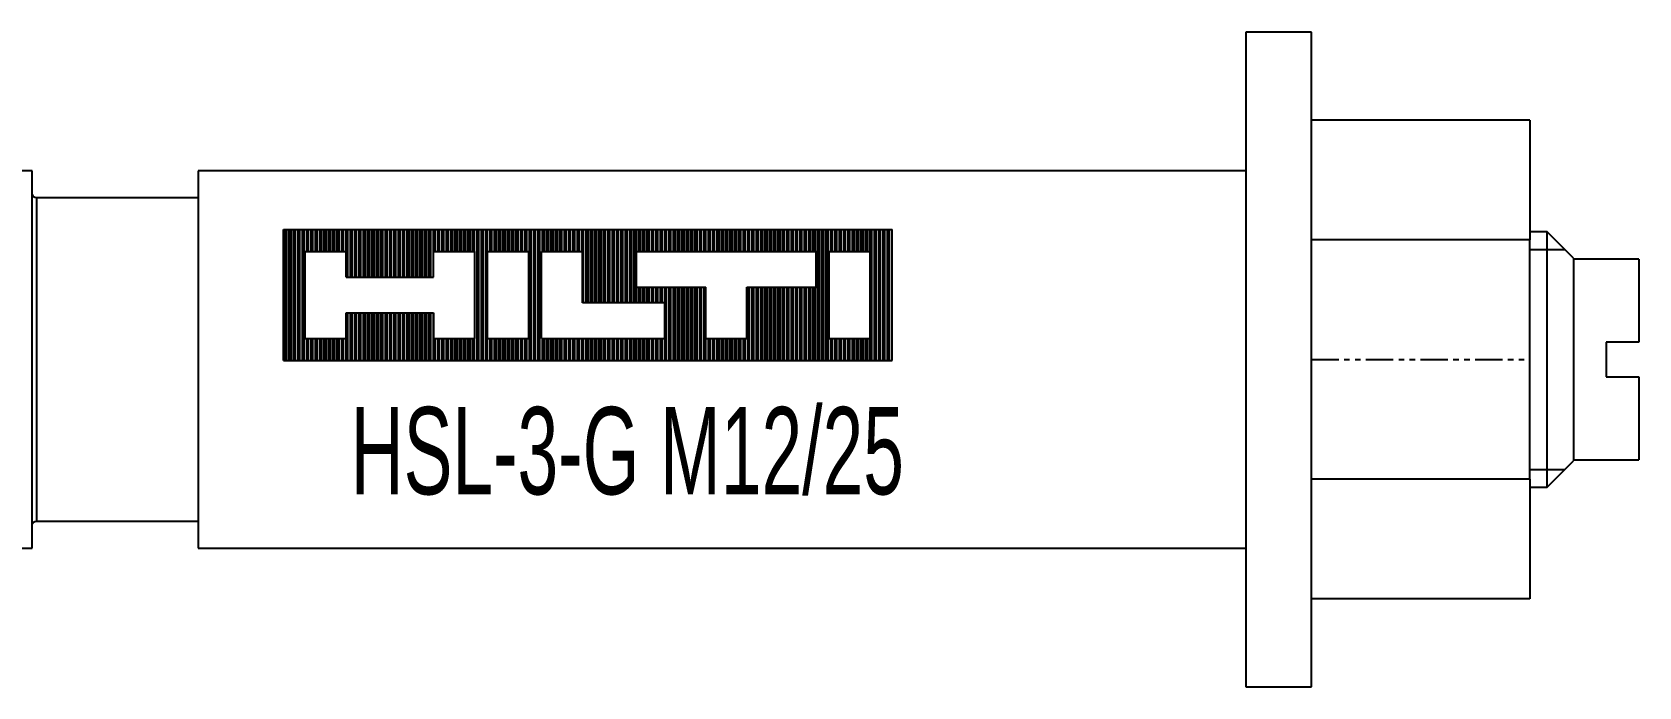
# Model space of a CAD drawing. Header units: millimetres. Extents: x 296 to 4896, y 152 to 3333.
# Drawn here: x 2902.3 to 2975.9, y 1424.3 to 1454.3 of the extents above; entities that cross this region are included whole.
import ezdxf
from ezdxf.enums import TextEntityAlignment as Align

# ---------------------------------------------------------------- set-up
doc = ezdxf.new("R2010")
doc.units = ezdxf.units.MM
doc.linetypes.add('DASHED', pattern=[0.25, 0.15625, -0.09375])
doc.linetypes.add('PHANTOM', pattern=[2.5, 1.25, -0.25, 0.25, -0.25, 0.25, -0.25])
for name, color, linetype in [('1', 1, 'DASHED'), ('10', 1, 'Continuous'), ('150', 7, 'Continuous'), ('3', 4, 'Continuous')]:
    doc.layers.add(name, color=color, linetype=linetype)
doc.styles.get("Standard").update_dxf_attribs({"font": 'arial.ttf'})

# ---------------------------------------------------------------- blocks, each defined once
blk = doc.blocks.new('HSL-3-G M12-25')
at = {"layer": '1', "color": 3, "linetype": 'Continuous'}
for p, q in [((0, 15), (-3, 15)), ((-3, 15), (-3, -15)), ((0, 0), (0, 15)), ((-58.6, 8.65), (-65.3, 8.65)), ((-58.6, 0), (-58.6, 8.65)), ((-30, 8.65), (-51, 8.65)), ((-51, 8.65), (-51, -8.65)), ((-3, 8.65), (-30, 8.65)), ((-51, 7.4), (-58.4, 7.4)), ((10.8, 5.851), (9.998, 5.851)), ((12, 4.65), (10.8, 5.851)), ((10.8, 0), (10.8, 5.851)), ((9.998, 5.036), (11.613, 5.036)), ((12, 4.65), (12, -4.65)), ((15, 4.6), (12, 4.6)), ((15, 4.6), (15, 0.8)), ((15, 0.8), (13.5, 0.8)), ((13.5, 0.8), (13.5, -0.8)), ((-58.6, -8.65), (-58.6, 0)), ((0, -15), (0, 0)), ((10.8, -5.851), (10.8, 0)), ((13.5, -0.8), (15, -0.8)), ((15, -0.8), (15, -4.6)), ((9.998, -5.036), (11.613, -5.036)), ((10.8, -5.851), (12, -4.65)), ((12, -4.6), (15, -4.6)), ((9.998, -5.851), (10.8, -5.851)), ((-58.4, -7.4), (-51, -7.4)), ((-65.3, -8.65), (-58.6, -8.65)), ((-51, -8.65), (-30, -8.65)), ((-30, -8.65), (-3, -8.65)), ((-3, -15), (0, -15))]:
    blk.add_line(p, q, dxfattribs=at)
at = {"layer": '1', "color": 1, "linetype": 'Continuous'}
blk.add_line((-58.4, 7.4), (-58.4, -7.4), dxfattribs=at)
at = {"layer": '1', "color": 3, "linetype": 'Continuous', "extrusion": (0, 0, -1)}
for centre, start, end in [((58.4, 7.6), 270, 0), ((58.4, -7.6), 0, 90)]:
    blk.add_arc(centre, 0.2, start, end, dxfattribs=at)
at = {"layer": '10'}
for p, q in [((-47.09, -0.045), (-47.09, 5.955)), ((-47.09, 5.955), (-19.208, 5.955)), ((-47.036, 5.955), (-47.036, -0.045)), ((-46.936, -0.045), (-46.936, 5.955)), ((-46.836, 5.955), (-46.836, -0.045)), ((-46.736, -0.045), (-46.736, 5.955)), ((-46.636, 5.955), (-46.636, -0.045)), ((-46.536, -0.045), (-46.536, 5.955)), ((-46.436, 5.955), (-46.436, -0.045)), ((-46.336, -0.045), (-46.336, 5.955)), ((-46.236, 5.955), (-46.236, -0.045)), ((-46.136, -0.045), (-46.136, 5.955)), ((-46.036, 5.955), (-46.036, 4.955)), ((-45.936, 4.955), (-45.936, 5.955)), ((-45.836, 5.955), (-45.836, 4.955)), ((-45.736, 4.955), (-45.736, 5.955)), ((-45.636, 5.955), (-45.636, 4.955)), ((-45.536, 4.955), (-45.536, 5.955)), ((-45.436, 5.955), (-45.436, 4.955)), ((-45.336, 4.955), (-45.336, 5.955)), ((-45.236, 5.955), (-45.236, 4.955)), ((-45.136, 4.955), (-45.136, 5.955)), ((-45.036, 5.955), (-45.036, 4.955)), ((-44.936, 4.955), (-44.936, 5.955)), ((-44.836, 5.955), (-44.836, 4.955)), ((-44.736, 4.955), (-44.736, 5.955)), ((-44.636, 5.955), (-44.636, 4.955)), ((-44.536, 4.955), (-44.536, 5.955)), ((-44.436, 5.955), (-44.436, 4.955)), ((-44.336, 4.955), (-44.336, 5.955)), ((-44.236, 5.955), (-44.236, 4.955)), ((-44.136, 3.778), (-44.136, 5.955)), ((-44.036, 5.955), (-44.036, 3.778)), ((-43.936, 3.778), (-43.936, 5.955)), ((-43.836, 5.955), (-43.836, 3.778)), ((-43.736, 3.778), (-43.736, 5.955)), ((-43.636, 5.955), (-43.636, 3.778)), ((-43.536, 3.778), (-43.536, 5.955)), ((-43.436, 5.955), (-43.436, 3.778)), ((-43.336, 3.778), (-43.336, 5.955)), ((-43.236, 5.955), (-43.236, 3.778)), ((-43.136, 3.778), (-43.136, 5.955)), ((-43.036, 5.955), (-43.036, 3.778)), ((-42.936, 3.778), (-42.936, 5.955)), ((-42.836, 5.955), (-42.836, 3.778)), ((-42.736, 3.778), (-42.736, 5.955)), ((-42.636, 5.955), (-42.636, 3.778)), ((-42.536, 3.778), (-42.536, 5.955)), ((-42.436, 5.955), (-42.436, 3.778)), ((-42.336, 3.778), (-42.336, 5.955)), ((-42.236, 5.955), (-42.236, 3.778)), ((-42.136, 3.778), (-42.136, 5.955)), ((-42.036, 5.955), (-42.036, 3.778)), ((-41.936, 3.778), (-41.936, 5.955)), ((-41.836, 5.955), (-41.836, 3.778)), ((-41.736, 3.778), (-41.736, 5.955)), ((-41.636, 5.955), (-41.636, 3.778)), ((-41.536, 3.778), (-41.536, 5.955)), ((-41.436, 5.955), (-41.436, 3.778)), ((-41.336, 3.778), (-41.336, 5.955)), ((-41.236, 5.955), (-41.236, 3.778)), ((-41.136, 3.778), (-41.136, 5.955)), ((-41.036, 5.955), (-41.036, 3.778)), ((-40.936, 3.778), (-40.936, 5.955)), ((-40.836, 5.955), (-40.836, 3.778)), ((-40.736, 3.778), (-40.736, 5.955)), ((-40.636, 5.955), (-40.636, 3.778)), ((-40.536, 3.778), (-40.536, 5.955)), ((-40.436, 5.955), (-40.436, 3.778)), ((-40.336, 3.778), (-40.336, 5.955)), ((-40.236, 5.955), (-40.236, 3.778)), ((-40.136, 4.955), (-40.136, 5.955)), ((-40.036, 5.955), (-40.036, 4.955)), ((-39.936, 4.955), (-39.936, 5.955)), ((-39.836, 5.955), (-39.836, 4.955)), ((-39.736, 4.955), (-39.736, 5.955)), ((-39.636, 5.955), (-39.636, 4.955)), ((-39.536, 4.955), (-39.536, 5.955)), ((-39.436, 5.955), (-39.436, 4.955)), ((-39.336, 4.955), (-39.336, 5.955)), ((-39.236, 5.955), (-39.236, 4.955)), ((-39.136, 4.955), (-39.136, 5.955)), ((-39.036, 5.955), (-39.036, 4.955)), ((-38.936, 4.955), (-38.936, 5.955)), ((-38.836, 5.955), (-38.836, 4.955)), ((-38.736, 4.955), (-38.736, 5.955)), ((-38.636, 5.955), (-38.636, 4.955)), ((-38.536, 4.955), (-38.536, 5.955)), ((-38.436, 5.955), (-38.436, 4.955)), ((-38.336, 4.955), (-38.336, 5.955)), ((-38.236, 5.955), (-38.236, -0.045)), ((-38.136, -0.045), (-38.136, 5.955)), ((-38.036, 5.955), (-38.036, -0.045)), ((-37.936, -0.045), (-37.936, 5.955)), ((-37.836, 5.955), (-37.836, -0.045)), ((-37.736, 4.955), (-37.736, 5.955)), ((-37.636, 5.955), (-37.636, 4.955)), ((-37.536, 4.955), (-37.536, 5.955)), ((-37.436, 5.955), (-37.436, 4.955)), ((-37.336, 4.955), (-37.336, 5.955)), ((-37.236, 5.955), (-37.236, 4.955)), ((-37.136, 4.955), (-37.136, 5.955)), ((-37.036, 5.955), (-37.036, 4.955)), ((-36.936, 4.955), (-36.936, 5.955)), ((-36.836, 5.955), (-36.836, 4.955)), ((-36.736, 4.955), (-36.736, 5.955)), ((-36.636, 5.955), (-36.636, 4.955)), ((-36.536, 4.955), (-36.536, 5.955)), ((-36.436, 5.955), (-36.436, 4.955)), ((-36.336, 4.955), (-36.336, 5.955)), ((-36.236, 5.955), (-36.236, 4.955)), ((-36.136, 4.955), (-36.136, 5.955)), ((-36.036, 5.955), (-36.036, 4.955)), ((-35.936, 4.955), (-35.936, 5.955)), ((-35.836, 5.955), (-35.836, -0.045)), ((-35.736, -0.045), (-35.736, 5.955)), ((-35.636, 5.955), (-35.636, -0.045)), ((-35.536, -0.045), (-35.536, 5.955)), ((-35.436, 5.955), (-35.436, -0.045)), ((-35.336, -0.045), (-35.336, 5.955)), ((-35.236, 5.955), (-35.236, 4.955)), ((-35.136, 4.955), (-35.136, 5.955)), ((-35.036, 5.955), (-35.036, 4.955)), ((-34.936, 4.955), (-34.936, 5.955)), ((-34.836, 5.955), (-34.836, 4.955)), ((-34.736, 4.955), (-34.736, 5.955)), ((-34.636, 5.955), (-34.636, 4.955)), ((-34.536, 4.955), (-34.536, 5.955)), ((-34.436, 5.955), (-34.436, 4.955)), ((-34.336, 4.955), (-34.336, 5.955)), ((-34.236, 5.955), (-34.236, 4.955)), ((-34.136, 4.955), (-34.136, 5.955)), ((-34.036, 5.955), (-34.036, 4.955)), ((-33.936, 4.955), (-33.936, 5.955)), ((-33.836, 5.955), (-33.836, 4.955)), ((-33.736, 4.955), (-33.736, 5.955)), ((-33.636, 5.955), (-33.636, 4.955)), ((-33.536, 4.955), (-33.536, 5.955)), ((-33.436, 5.955), (-33.436, 4.955)), ((-33.336, 2.602), (-33.336, 5.955)), ((-33.236, 5.955), (-33.236, 2.602)), ((-33.136, 2.602), (-33.136, 5.955)), ((-33.036, 5.955), (-33.036, 2.602)), ((-32.936, 2.602), (-32.936, 5.955)), ((-32.836, 5.955), (-32.836, 2.602)), ((-32.736, 2.602), (-32.736, 5.955)), ((-32.636, 5.955), (-32.636, 2.602)), ((-32.536, 2.602), (-32.536, 5.955)), ((-32.436, 5.955), (-32.436, 2.602)), ((-32.336, 2.602), (-32.336, 5.955)), ((-32.236, 5.955), (-32.236, 2.602)), ((-32.136, 2.602), (-32.136, 5.955)), ((-32.036, 5.955), (-32.036, 2.602)), ((-31.936, 2.602), (-31.936, 5.955)), ((-31.836, 5.955), (-31.836, 2.602)), ((-31.736, 2.602), (-31.736, 5.955)), ((-31.636, 5.955), (-31.636, 2.602)), ((-31.536, 2.602), (-31.536, 5.955)), ((-31.436, 5.955), (-31.436, 2.602)), ((-31.336, 2.602), (-31.336, 5.955)), ((-31.236, 5.955), (-31.236, 2.602)), ((-31.136, 2.602), (-31.136, 5.955)), ((-31.036, 5.955), (-31.036, 2.602)), ((-30.936, 2.602), (-30.936, 5.955)), ((-30.836, 5.955), (-30.836, 4.955)), ((-30.736, 4.955), (-30.736, 5.955)), ((-30.636, 5.955), (-30.636, 4.955)), ((-30.536, 4.955), (-30.536, 5.955)), ((-30.436, 5.955), (-30.436, 4.955)), ((-30.336, 4.955), (-30.336, 5.955)), ((-30.236, 5.955), (-30.236, 4.955)), ((-30.136, 4.955), (-30.136, 5.955)), ((-30.036, 5.955), (-30.036, 4.955)), ((-29.936, 4.955), (-29.936, 5.955)), ((-29.836, 5.955), (-29.836, 4.955)), ((-29.736, 4.955), (-29.736, 5.955)), ((-29.636, 5.955), (-29.636, 4.955)), ((-29.536, 4.955), (-29.536, 5.955)), ((-29.436, 5.955), (-29.436, 4.955)), ((-29.336, 4.955), (-29.336, 5.955)), ((-29.236, 5.955), (-29.236, 4.955)), ((-29.136, 4.955), (-29.136, 5.955)), ((-29.036, 5.955), (-29.036, 4.955)), ((-28.936, 4.955), (-28.936, 5.955)), ((-28.836, 5.955), (-28.836, 4.955)), ((-28.736, 4.955), (-28.736, 5.955)), ((-28.636, 5.955), (-28.636, 4.955)), ((-28.536, 4.955), (-28.536, 5.955)), ((-28.436, 5.955), (-28.436, 4.955)), ((-28.336, 4.955), (-28.336, 5.955)), ((-28.236, 5.955), (-28.236, 4.955)), ((-28.136, 4.955), (-28.136, 5.955)), ((-28.036, 5.955), (-28.036, 4.955)), ((-27.936, 4.955), (-27.936, 5.955)), ((-27.836, 5.955), (-27.836, 4.955)), ((-27.736, 4.955), (-27.736, 5.955)), ((-27.636, 5.955), (-27.636, 4.955)), ((-27.536, 4.955), (-27.536, 5.955)), ((-27.436, 5.955), (-27.436, 4.955)), ((-27.336, 4.955), (-27.336, 5.955)), ((-27.236, 5.955), (-27.236, 4.955)), ((-27.136, 4.955), (-27.136, 5.955)), ((-27.036, 5.955), (-27.036, 4.955)), ((-26.936, 4.955), (-26.936, 5.955)), ((-26.836, 5.955), (-26.836, 4.955)), ((-26.736, 4.955), (-26.736, 5.955)), ((-26.636, 5.955), (-26.636, 4.955)), ((-26.536, 4.955), (-26.536, 5.955)), ((-26.436, 5.955), (-26.436, 4.955)), ((-26.336, 4.955), (-26.336, 5.955)), ((-26.236, 5.955), (-26.236, 4.955)), ((-26.136, 4.955), (-26.136, 5.955)), ((-26.036, 5.955), (-26.036, 4.955)), ((-25.936, 4.955), (-25.936, 5.955)), ((-25.836, 5.955), (-25.836, 4.955)), ((-25.736, 4.955), (-25.736, 5.955)), ((-25.636, 5.955), (-25.636, 4.955)), ((-25.536, 4.955), (-25.536, 5.955)), ((-25.436, 5.955), (-25.436, 4.955)), ((-25.336, 4.955), (-25.336, 5.955)), ((-25.236, 5.955), (-25.236, 4.955)), ((-25.136, 4.955), (-25.136, 5.955)), ((-25.036, 5.955), (-25.036, 4.955)), ((-24.936, 4.955), (-24.936, 5.955)), ((-24.836, 5.955), (-24.836, 4.955)), ((-24.736, 4.955), (-24.736, 5.955)), ((-24.636, 5.955), (-24.636, 4.955)), ((-24.536, 4.955), (-24.536, 5.955)), ((-24.436, 5.955), (-24.436, 4.955)), ((-24.336, 4.955), (-24.336, 5.955)), ((-24.236, 5.955), (-24.236, 4.955)), ((-24.136, 4.955), (-24.136, 5.955)), ((-24.036, 5.955), (-24.036, 4.955)), ((-23.936, 4.955), (-23.936, 5.955)), ((-23.836, 5.955), (-23.836, 4.955)), ((-23.736, 4.955), (-23.736, 5.955)), ((-23.636, 5.955), (-23.636, 4.955)), ((-23.536, 4.955), (-23.536, 5.955)), ((-23.436, 5.955), (-23.436, 4.955)), ((-23.336, 4.955), (-23.336, 5.955)), ((-23.236, 5.955), (-23.236, 4.955)), ((-23.136, 4.955), (-23.136, 5.955)), ((-23.036, 5.955), (-23.036, 4.955)), ((-22.936, 4.955), (-22.936, 5.955)), ((-22.836, 5.955), (-22.836, 4.955)), ((-22.736, 4.955), (-22.736, 5.955)), ((-22.636, 5.955), (-22.636, -0.045)), ((-22.536, -0.045), (-22.536, 5.955)), ((-22.436, 5.955), (-22.436, -0.045)), ((-22.336, -0.045), (-22.336, 5.955)), ((-22.236, 5.955), (-22.236, -0.045)), ((-22.136, -0.045), (-22.136, 5.955)), ((-22.036, 5.955), (-22.036, 4.955)), ((-21.936, 4.955), (-21.936, 5.955)), ((-21.836, 5.955), (-21.836, 4.955)), ((-21.736, 4.955), (-21.736, 5.955)), ((-21.636, 5.955), (-21.636, 4.955)), ((-21.536, 4.955), (-21.536, 5.955)), ((-21.436, 5.955), (-21.436, 4.955)), ((-21.336, 4.955), (-21.336, 5.955)), ((-21.236, 5.955), (-21.236, 4.955)), ((-21.136, 4.955), (-21.136, 5.955)), ((-21.036, 5.955), (-21.036, 4.955)), ((-20.936, 4.955), (-20.936, 5.955)), ((-20.836, 5.955), (-20.836, 4.955)), ((-20.736, 4.955), (-20.736, 5.955)), ((-20.636, 5.955), (-20.636, 4.955)), ((-20.536, 4.955), (-20.536, 5.955)), ((-20.436, 5.955), (-20.436, 4.955)), ((-20.336, 4.955), (-20.336, 5.955)), ((-20.236, 5.955), (-20.236, 4.955)), ((-20.136, -0.045), (-20.136, 5.955)), ((-20.036, 5.955), (-20.036, -0.045)), ((-19.936, -0.045), (-19.936, 5.955)), ((-19.836, 5.955), (-19.836, -0.045)), ((-19.736, -0.045), (-19.736, 5.955)), ((-19.636, 5.955), (-19.636, -0.045)), ((-19.536, -0.045), (-19.536, 5.955)), ((-19.436, 5.955), (-19.436, -0.045)), ((-19.336, -0.045), (-19.336, 5.955)), ((-19.236, 5.955), (-19.236, -0.045)), ((-19.208, -0.045), (-19.208, 5.955)), ((-46.09, 0.955), (-46.09, 4.955)), ((-46.09, 4.955), (-44.208, 4.955)), ((-44.208, 3.778), (-44.208, 4.955)), ((-40.208, 4.955), (-38.326, 4.955)), ((-40.208, 3.778), (-40.208, 4.955)), ((-38.326, 0.955), (-38.326, 4.955)), ((-37.737, 4.955), (-35.855, 4.955)), ((-37.737, 0.955), (-37.737, 4.955)), ((-35.855, 0.955), (-35.855, 4.955)), ((-35.267, 4.955), (-33.384, 4.955)), ((-35.267, 0.955), (-35.267, 4.955)), ((-33.384, 2.602), (-33.384, 4.955)), ((-30.914, 4.955), (-22.678, 4.955)), ((-30.914, 3.308), (-30.914, 4.955)), ((-22.678, 3.308), (-22.678, 4.955)), ((-22.09, 4.955), (-20.208, 4.955)), ((-22.09, 0.955), (-22.09, 4.955)), ((-20.208, 0.955), (-20.208, 4.955)), ((-44.208, 3.778), (-40.208, 3.778)), ((-30.914, 3.308), (-27.737, 3.308)), ((-30.836, 3.308), (-30.836, 2.602)), ((-30.736, 2.602), (-30.736, 3.308)), ((-30.636, 3.308), (-30.636, 2.602)), ((-30.536, 2.602), (-30.536, 3.308)), ((-30.436, 3.308), (-30.436, 2.602)), ((-30.336, 2.602), (-30.336, 3.308)), ((-30.236, 3.308), (-30.236, 2.602)), ((-30.136, 2.602), (-30.136, 3.308)), ((-30.036, 3.308), (-30.036, 2.602)), ((-29.936, 2.602), (-29.936, 3.308)), ((-29.836, 3.308), (-29.836, 2.602)), ((-29.736, 2.602), (-29.736, 3.308)), ((-29.636, 3.308), (-29.636, 2.602)), ((-29.536, -0.045), (-29.536, 3.308)), ((-29.436, 3.308), (-29.436, -0.045)), ((-29.336, -0.045), (-29.336, 3.308)), ((-29.236, 3.308), (-29.236, -0.045)), ((-29.136, -0.045), (-29.136, 3.308)), ((-29.036, 3.308), (-29.036, -0.045)), ((-28.936, -0.045), (-28.936, 3.308)), ((-28.836, 3.308), (-28.836, -0.045)), ((-28.736, -0.045), (-28.736, 3.308)), ((-28.636, 3.308), (-28.636, -0.045)), ((-28.536, -0.045), (-28.536, 3.308)), ((-28.436, 3.308), (-28.436, -0.045)), ((-28.336, -0.045), (-28.336, 3.308)), ((-28.236, 3.308), (-28.236, -0.045)), ((-28.136, -0.045), (-28.136, 3.308)), ((-28.036, 3.308), (-28.036, -0.045)), ((-27.936, -0.045), (-27.936, 3.308)), ((-27.836, 3.308), (-27.836, -0.045)), ((-27.737, 0.955), (-27.737, 3.308)), ((-25.855, 0.955), (-25.855, 3.308)), ((-25.855, 3.308), (-22.678, 3.308)), ((-25.836, 3.308), (-25.836, -0.045)), ((-25.736, -0.045), (-25.736, 3.308)), ((-25.636, 3.308), (-25.636, -0.045)), ((-25.536, -0.045), (-25.536, 3.308)), ((-25.436, 3.308), (-25.436, -0.045)), ((-25.336, -0.045), (-25.336, 3.308)), ((-25.236, 3.308), (-25.236, -0.045)), ((-25.136, -0.045), (-25.136, 3.308)), ((-25.036, 3.308), (-25.036, -0.045)), ((-24.936, -0.045), (-24.936, 3.308)), ((-24.836, 3.308), (-24.836, -0.045)), ((-24.736, -0.045), (-24.736, 3.308)), ((-24.636, 3.308), (-24.636, -0.045)), ((-24.536, -0.045), (-24.536, 3.308)), ((-24.436, 3.308), (-24.436, -0.045)), ((-24.336, -0.045), (-24.336, 3.308)), ((-24.236, 3.308), (-24.236, -0.045)), ((-24.136, -0.045), (-24.136, 3.308)), ((-24.036, 3.308), (-24.036, -0.045)), ((-23.936, -0.045), (-23.936, 3.308)), ((-23.836, 3.308), (-23.836, -0.045)), ((-23.736, -0.045), (-23.736, 3.308)), ((-23.636, 3.308), (-23.636, -0.045)), ((-23.536, -0.045), (-23.536, 3.308)), ((-23.436, 3.308), (-23.436, -0.045)), ((-23.336, -0.045), (-23.336, 3.308)), ((-23.236, 3.308), (-23.236, -0.045)), ((-23.136, -0.045), (-23.136, 3.308)), ((-23.036, 3.308), (-23.036, -0.045)), ((-22.936, -0.045), (-22.936, 3.308)), ((-22.836, 3.308), (-22.836, -0.045)), ((-22.736, -0.045), (-22.736, 3.308)), ((-29.62, 2.602), (-33.384, 2.602)), ((-29.62, 0.955), (-29.62, 2.602)), ((-44.208, 0.955), (-44.208, 2.131)), ((-44.208, 2.131), (-40.208, 2.131)), ((-44.136, -0.045), (-44.136, 2.131)), ((-44.036, 2.131), (-44.036, -0.045)), ((-43.936, -0.045), (-43.936, 2.131)), ((-43.836, 2.131), (-43.836, -0.045)), ((-43.736, -0.045), (-43.736, 2.131)), ((-43.636, 2.131), (-43.636, -0.045)), ((-43.536, -0.045), (-43.536, 2.131)), ((-43.436, 2.131), (-43.436, -0.045)), ((-43.336, -0.045), (-43.336, 2.131)), ((-43.236, 2.131), (-43.236, -0.045)), ((-43.136, -0.045), (-43.136, 2.131)), ((-43.036, 2.131), (-43.036, -0.045)), ((-42.936, -0.045), (-42.936, 2.131)), ((-42.836, 2.131), (-42.836, -0.045)), ((-42.736, -0.045), (-42.736, 2.131)), ((-42.636, 2.131), (-42.636, -0.045)), ((-42.536, -0.045), (-42.536, 2.131)), ((-42.436, 2.131), (-42.436, -0.045)), ((-42.336, -0.045), (-42.336, 2.131)), ((-42.236, 2.131), (-42.236, -0.045)), ((-42.136, -0.045), (-42.136, 2.131)), ((-42.036, 2.131), (-42.036, -0.045)), ((-41.936, -0.045), (-41.936, 2.131)), ((-41.836, 2.131), (-41.836, -0.045)), ((-41.736, -0.045), (-41.736, 2.131)), ((-41.636, 2.131), (-41.636, -0.045)), ((-41.536, -0.045), (-41.536, 2.131)), ((-41.436, 2.131), (-41.436, -0.045)), ((-41.336, -0.045), (-41.336, 2.131)), ((-41.236, 2.131), (-41.236, -0.045)), ((-41.136, -0.045), (-41.136, 2.131)), ((-41.036, 2.131), (-41.036, -0.045)), ((-40.936, -0.045), (-40.936, 2.131)), ((-40.836, 2.131), (-40.836, -0.045)), ((-40.736, -0.045), (-40.736, 2.131)), ((-40.636, 2.131), (-40.636, -0.045)), ((-40.536, -0.045), (-40.536, 2.131)), ((-40.436, 2.131), (-40.436, -0.045)), ((-40.336, -0.045), (-40.336, 2.131)), ((-40.236, 2.131), (-40.236, -0.045)), ((-40.208, 2.131), (-40.208, 0.955)), ((-46.09, 0.955), (-44.208, 0.955)), ((-46.036, 0.955), (-46.036, -0.045)), ((-45.936, -0.045), (-45.936, 0.955)), ((-45.836, 0.955), (-45.836, -0.045)), ((-45.736, -0.045), (-45.736, 0.955)), ((-45.636, 0.955), (-45.636, -0.045)), ((-45.536, -0.045), (-45.536, 0.955)), ((-45.436, 0.955), (-45.436, -0.045)), ((-45.336, -0.045), (-45.336, 0.955)), ((-45.236, 0.955), (-45.236, -0.045)), ((-45.136, -0.045), (-45.136, 0.955)), ((-45.036, 0.955), (-45.036, -0.045)), ((-44.936, -0.045), (-44.936, 0.955)), ((-44.836, 0.955), (-44.836, -0.045)), ((-44.736, -0.045), (-44.736, 0.955)), ((-44.636, 0.955), (-44.636, -0.045)), ((-44.536, -0.045), (-44.536, 0.955)), ((-44.436, 0.955), (-44.436, -0.045)), ((-44.336, -0.045), (-44.336, 0.955)), ((-44.236, 0.955), (-44.236, -0.045)), ((-40.208, 0.955), (-38.326, 0.955)), ((-40.136, -0.045), (-40.136, 0.955)), ((-40.036, 0.955), (-40.036, -0.045)), ((-39.936, -0.045), (-39.936, 0.955)), ((-39.836, 0.955), (-39.836, -0.045)), ((-39.736, -0.045), (-39.736, 0.955)), ((-39.636, 0.955), (-39.636, -0.045)), ((-39.536, -0.045), (-39.536, 0.955)), ((-39.436, 0.955), (-39.436, -0.045)), ((-39.336, -0.045), (-39.336, 0.955)), ((-39.236, 0.955), (-39.236, -0.045)), ((-39.136, -0.045), (-39.136, 0.955)), ((-39.036, 0.955), (-39.036, -0.045)), ((-38.936, -0.045), (-38.936, 0.955)), ((-38.836, 0.955), (-38.836, -0.045)), ((-38.736, -0.045), (-38.736, 0.955)), ((-38.636, 0.955), (-38.636, -0.045)), ((-38.536, -0.045), (-38.536, 0.955)), ((-38.436, 0.955), (-38.436, -0.045)), ((-38.336, -0.045), (-38.336, 0.955)), ((-37.737, 0.955), (-35.855, 0.955)), ((-37.736, -0.045), (-37.736, 0.955)), ((-37.636, 0.955), (-37.636, -0.045)), ((-37.536, -0.045), (-37.536, 0.955)), ((-37.436, 0.955), (-37.436, -0.045)), ((-37.336, -0.045), (-37.336, 0.955)), ((-37.236, 0.955), (-37.236, -0.045)), ((-37.136, -0.045), (-37.136, 0.955)), ((-37.036, 0.955), (-37.036, -0.045)), ((-36.936, -0.045), (-36.936, 0.955)), ((-36.836, 0.955), (-36.836, -0.045)), ((-36.736, -0.045), (-36.736, 0.955)), ((-36.636, 0.955), (-36.636, -0.045)), ((-36.536, -0.045), (-36.536, 0.955)), ((-36.436, 0.955), (-36.436, -0.045)), ((-36.336, -0.045), (-36.336, 0.955)), ((-36.236, 0.955), (-36.236, -0.045)), ((-36.136, -0.045), (-36.136, 0.955)), ((-36.036, 0.955), (-36.036, -0.045)), ((-35.936, -0.045), (-35.936, 0.955)), ((-35.267, 0.955), (-29.62, 0.955)), ((-35.236, 0.955), (-35.236, -0.045)), ((-35.136, -0.045), (-35.136, 0.955)), ((-35.036, 0.955), (-35.036, -0.045)), ((-34.936, -0.045), (-34.936, 0.955)), ((-34.836, 0.955), (-34.836, -0.045)), ((-34.736, -0.045), (-34.736, 0.955)), ((-34.636, 0.955), (-34.636, -0.045)), ((-34.536, -0.045), (-34.536, 0.955)), ((-34.436, 0.955), (-34.436, -0.045)), ((-34.336, -0.045), (-34.336, 0.955)), ((-34.236, 0.955), (-34.236, -0.045)), ((-34.136, -0.045), (-34.136, 0.955)), ((-34.036, 0.955), (-34.036, -0.045)), ((-33.936, -0.045), (-33.936, 0.955)), ((-33.836, 0.955), (-33.836, -0.045)), ((-33.736, -0.045), (-33.736, 0.955)), ((-33.636, 0.955), (-33.636, -0.045)), ((-33.536, -0.045), (-33.536, 0.955)), ((-33.436, 0.955), (-33.436, -0.045)), ((-33.336, -0.045), (-33.336, 0.955)), ((-33.236, 0.955), (-33.236, -0.045)), ((-33.136, -0.045), (-33.136, 0.955)), ((-33.036, 0.955), (-33.036, -0.045)), ((-32.936, -0.045), (-32.936, 0.955)), ((-32.836, 0.955), (-32.836, -0.045)), ((-32.736, -0.045), (-32.736, 0.955)), ((-32.636, 0.955), (-32.636, -0.045)), ((-32.536, -0.045), (-32.536, 0.955)), ((-32.436, 0.955), (-32.436, -0.045)), ((-32.336, -0.045), (-32.336, 0.955)), ((-32.236, 0.955), (-32.236, -0.045)), ((-32.136, -0.045), (-32.136, 0.955)), ((-32.036, 0.955), (-32.036, -0.045)), ((-31.936, -0.045), (-31.936, 0.955)), ((-31.836, 0.955), (-31.836, -0.045)), ((-31.736, -0.045), (-31.736, 0.955)), ((-31.636, 0.955), (-31.636, -0.045)), ((-31.536, -0.045), (-31.536, 0.955)), ((-31.436, 0.955), (-31.436, -0.045)), ((-31.336, -0.045), (-31.336, 0.955)), ((-31.236, 0.955), (-31.236, -0.045)), ((-31.136, -0.045), (-31.136, 0.955)), ((-31.036, 0.955), (-31.036, -0.045)), ((-30.936, -0.045), (-30.936, 0.955)), ((-30.836, 0.955), (-30.836, -0.045)), ((-30.736, -0.045), (-30.736, 0.955)), ((-30.636, 0.955), (-30.636, -0.045)), ((-30.536, -0.045), (-30.536, 0.955)), ((-30.436, 0.955), (-30.436, -0.045)), ((-30.336, -0.045), (-30.336, 0.955)), ((-30.236, 0.955), (-30.236, -0.045)), ((-30.136, -0.045), (-30.136, 0.955)), ((-30.036, 0.955), (-30.036, -0.045)), ((-29.936, -0.045), (-29.936, 0.955)), ((-29.836, 0.955), (-29.836, -0.045)), ((-29.736, -0.045), (-29.736, 0.955)), ((-29.636, 0.955), (-29.636, -0.045)), ((-27.737, 0.955), (-25.855, 0.955)), ((-27.736, -0.045), (-27.736, 0.955)), ((-27.636, 0.955), (-27.636, -0.045)), ((-27.536, -0.045), (-27.536, 0.955)), ((-27.436, 0.955), (-27.436, -0.045)), ((-27.336, -0.045), (-27.336, 0.955)), ((-27.236, 0.955), (-27.236, -0.045)), ((-27.136, -0.045), (-27.136, 0.955)), ((-27.036, 0.955), (-27.036, -0.045)), ((-26.936, -0.045), (-26.936, 0.955)), ((-26.836, 0.955), (-26.836, -0.045)), ((-26.736, -0.045), (-26.736, 0.955)), ((-26.636, 0.955), (-26.636, -0.045)), ((-26.536, -0.045), (-26.536, 0.955)), ((-26.436, 0.955), (-26.436, -0.045)), ((-26.336, -0.045), (-26.336, 0.955)), ((-26.236, 0.955), (-26.236, -0.045)), ((-26.136, -0.045), (-26.136, 0.955)), ((-26.036, 0.955), (-26.036, -0.045)), ((-25.936, -0.045), (-25.936, 0.955)), ((-22.09, 0.955), (-20.208, 0.955)), ((-22.036, 0.955), (-22.036, -0.045)), ((-21.936, -0.045), (-21.936, 0.955)), ((-21.836, 0.955), (-21.836, -0.045)), ((-21.736, -0.045), (-21.736, 0.955)), ((-21.636, 0.955), (-21.636, -0.045)), ((-21.536, -0.045), (-21.536, 0.955)), ((-21.436, 0.955), (-21.436, -0.045)), ((-21.336, -0.045), (-21.336, 0.955)), ((-21.236, 0.955), (-21.236, -0.045)), ((-21.136, -0.045), (-21.136, 0.955)), ((-21.036, 0.955), (-21.036, -0.045)), ((-20.936, -0.045), (-20.936, 0.955)), ((-20.836, 0.955), (-20.836, -0.045)), ((-20.736, -0.045), (-20.736, 0.955)), ((-20.636, 0.955), (-20.636, -0.045)), ((-20.536, -0.045), (-20.536, 0.955)), ((-20.436, 0.955), (-20.436, -0.045)), ((-20.336, -0.045), (-20.336, 0.955)), ((-20.236, 0.955), (-20.236, -0.045)), ((-47.09, -0.045), (-19.208, -0.045))]:
    blk.add_line(p, q, dxfattribs=at)
at = {"layer": '150', "color": 15, "linetype": 'Continuous'}
for p, q in [((10, 10.97), (0, 10.97)), ((10, 10.97), (10, 5.485)), ((10, 5.485), (0, 5.485)), ((10, -5.485), (10, 5.485)), ((10, -5.485), (0, -5.485)), ((10, -5.485), (10, -10.97)), ((10, -10.97), (0, -10.97))]:
    blk.add_line(p, q, dxfattribs=at)
at = {"layer": '150', "color": 113, "linetype": 'PHANTOM'}
blk.add_line((0, 0), (10, 0), dxfattribs=at)
at = {"layer": '3', "width": 0.6}
blk.add_text('HSL-3-G M12/25', height=4, dxfattribs=at).set_placement((-31.334, -6.179), align=Align.CENTER)

msp = doc.modelspace()

# ---------------------------------------------------------------- block references
msp.add_blockref('HSL-3-G M12-25', (2960.9, 1439.26))

doc.saveas('drawing.dxf')
